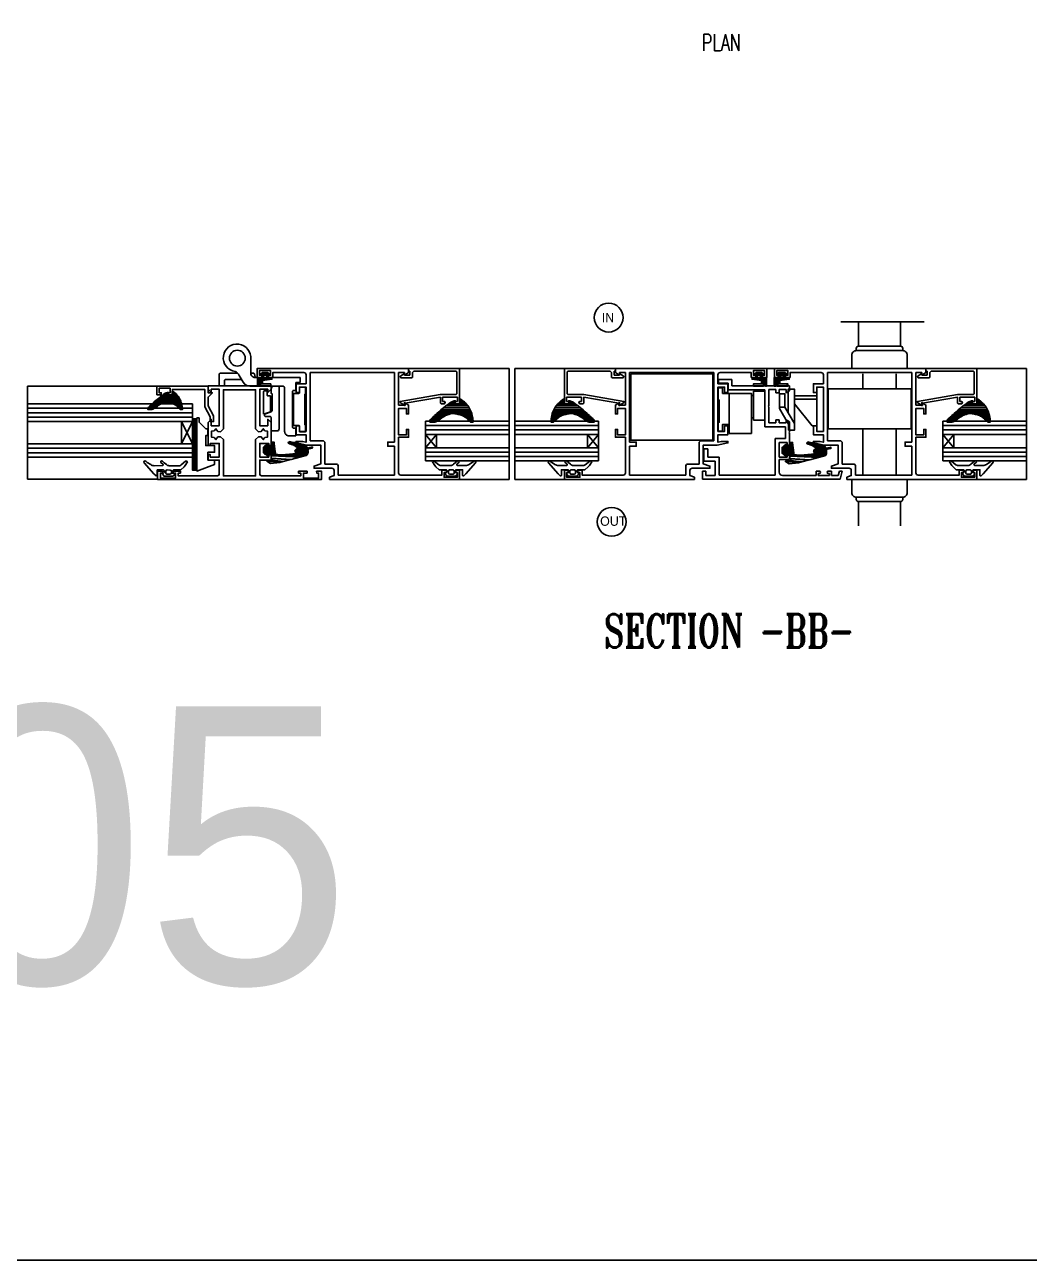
# Model space of a CAD drawing. Header units: millimetres. Extents: x 128.98 to 130.52, y 96.54 to 97.67.
# Drawn here: x 129.565 to 130.018, y 96.541 to 97.097 of the extents above; entities that cross this region are included whole.
import ezdxf

# ---------------------------------------------------------------- set-up
doc = ezdxf.new("R2010")
doc.units = ezdxf.units.MM
doc.linetypes.add('CENTER', pattern=[2, 1.25, -0.25, 0.25, -0.25])
for name, color, linetype in [('11', 7, 'Continuous'), ('ACCES', 1, 'Continuous'), ('JOINT', 3, 'Continuous'), ('PARC', 8, 'Continuous'), ('PROFIL', 7, 'Continuous')]:
    doc.layers.add(name, color=color, linetype=linetype)
doc.styles.add('2', font='SCRIPTC.SHX', dxfattribs={"height": 0.2})
doc.styles.add('ROMANS', font='romans')
doc.styles.add('ROMANT', font='romant.shx', dxfattribs={"width": 0.7})

# ---------------------------------------------------------------- blocks, each defined once
blk = doc.blocks.new('8081A000')
at = {"layer": 'PROFIL'}
for points in [[(-408.75, 452.91), (-371.75, 452.91), (-371.75, 449.22), (-374.01, 449.22), (-373.96, 450.09), (-373.12, 450.09), (-373.12, 452.32), (-379.93, 452.32), (-379.93, 450.07), (-378.27, 450.07), (-378.27, 449.22), (-382.14, 449.22), (-382.14, 450.07), (-381.13, 450.07), (-381.13, 451.38), (-398.9, 451.38), (-399.64, 450.93), (-399.64, 444.23), (-394.55, 444.23), (-394.55, 441.7), (-395.55, 441.74), (-395.55, 442.87), (-399.64, 442.87), (-399.64, 436.74), (-395.55, 436.74), (-395.55, 437.59), (-394.55, 437.59), (-394.55, 427.35), (-396.05, 425.85), (-396.05, 428.73), (-399.64, 428.73), (-399.64, 412.35), (-396.05, 412.35), (-396.05, 413.85), (-394.55, 412.35), (-394.55, 410.85), (-408.75, 410.85), (-422.95, 410.85), (-422.95, 412.35), (-421.45, 413.85), (-421.45, 412.35), (-417.86, 412.35), (-417.86, 428.73), (-421.45, 428.73), (-421.45, 425.85), (-422.95, 427.35), (-422.95, 437.59), (-421.95, 437.59), (-421.95, 436.74), (-417.86, 436.74), (-417.86, 442.87), (-421.95, 442.87), (-421.95, 441.74), (-422.95, 441.7), (-422.95, 444.23), (-417.86, 444.23), (-417.86, 450.93), (-418.6, 451.38), (-436.37, 451.38), (-436.37, 450.07), (-435.36, 450.07), (-435.36, 449.22), (-439.23, 449.22), (-439.23, 450.07), (-437.57, 450.07), (-437.57, 452.32), (-444.38, 452.32), (-444.38, 450.09), (-443.54, 450.09), (-443.49, 449.22), (-445.75, 449.22), (-445.75, 452.91)], [(-408.75, 451.38), (-401.51, 451.38), (-401.51, 434.93), (-400.17, 433.71), (-398.99, 433.79), (-398.09, 434.99), (-397.32, 434.02), (-396.08, 433.87), (-396.08, 431.26), (-397.32, 431.11), (-398.09, 430.14), (-398.99, 431.34), (-400.17, 431.42), (-401.51, 430.2), (-401.51, 412.56), (-408.75, 412.56), (-415.99, 412.56), (-415.99, 430.2), (-417.33, 431.42), (-418.51, 431.34), (-419.41, 430.14), (-420.18, 431.11), (-421.42, 431.26), (-421.42, 433.87), (-420.18, 434.02), (-419.41, 434.99), (-418.51, 433.79), (-417.33, 433.71), (-415.99, 434.93), (-415.99, 451.38)]]:
    blk.add_lwpolyline(points, close=True, dxfattribs=at)
blk = doc.blocks.new('3043A000')
at = {"layer": 'ACCES', "color": 1}
for p, q in [((-0.94, 1.15), (-0.94, 4.65)), ((0.06, 1.15), (-0.94, 1.15)), ((0.56, -15.35), (0.56, 0.65)), ((4.06, 2.65), (4.06, -16.75)), ((10.47, -6.23), (13.64, -5.11)), ((13.64, -5.11), (13.64, -15.14)), ((10.47, -13.44), (10.47, -6.23)), ((0, -14.5), (-2.4, -14.5)), ((-0.94, -19.35), (-0.94, -15.85)), ((-0.94, -15.85), (0.06, -15.85)), ((11.67, -13.44), (10.47, -13.44)), ((-2.94, -21.66), (-2.94, -19.35)), ((-2.94, -19.35), (-0.94, -19.35)), ((16.85, -21.66), (-2.94, -21.66)), ((5.06, -17.76), (19.7, -17.76)), ((16.85, -21.66), (17.35, -21.66)), ((22.76, -19.51), (24.54, -22.6)), ((19.36, -29.79), (19.36, -23.75))]:
    blk.add_line(p, q, dxfattribs=at)
at = {"layer": 'ACCES', "color": 1, "linetype": 'Continuous'}
blk.add_line((13.17, -5.12), (10.07, -6.23), dxfattribs=at)
at = {"layer": 'ACCES', "color": 1}
blk.add_lwpolyline([(-5.4, 2.75), (-5.4, 0), (-5.1, -0.3), (-5.1, -14.17), (-5.4, -14.5), (-5.4, -17.25), (-2.7, -17.25, -0.000029), (-2.7, -14.8, -0.198894), (-2.61, -14.59, -0.198672), (-2.4, -14.5), (0, -14.5), (0, 0), (-2.4, 0, -0.199128), (-2.61, 0.09, -0.198811), (-2.7, 0.3), (-2.7, 2.75)], format="xyb", close=True, dxfattribs=at)
for points in [[(10.2, -3.56, 0.000007), (10.2, 2.44), (7.59, 2.44, 0.198896), (6.88, 2.15, 0.198944), (6.59, 1.44), (6.59, -17.76)], [(10.2, -3.56, 0.198922), (10.34, -3.91, 0.198905), (10.7, -4.06), (12.66, -4.06, -0.416133), (13.17, -4.56), (13.17, -5.12), (10.07, -6.23, 0.343191), (9.7, -6.72), (9.7, -14.06, 0.43805), (10.15, -14.56), (10.15, -16.5, 0.496105), (10.13, -17.76)], [(16.85, -21.66, -0.284244), (17.6, -23.06, 0.414217), (18.1, -23.56), (19.36, -23.56)], [(23.48, -20.76), (30.65, -20.76, 0.198898), (31.01, -20.61, 0.198869), (31.15, -20.26, 0.000104), (31.15, -17.74, -4.00668)], [(25.23, -23.56), (33.1, -23.56, 0.199013), (33.46, -23.41, 0.198654), (33.6, -23.06, 0.000303), (33.6, -17.74, -1.032832)]]:
    blk.add_lwpolyline(points, format="xyb", dxfattribs=at)
blk.add_lwpolyline([(13.14, -15.64), (11.97, -15.64), (11.97, -13.74)], dxfattribs=at)
blk.add_circle((25.37, -30.34), 3.55, dxfattribs=at)
for centre, radius, start, end in [((1.73, -141169.22), 141173.87, 89.9998663, 90.0010839), ((0.06, 0.65), 0.5, 45.0023, 90), ((0.06, 0.65), 0.5, 359.9975, 45.0023), ((2.06, 2.65), 2, 44.9999, 89.9999), ((2.06, 2.65), 2, 0, 44.9999), ((-2.4, -14.8), 0.299, 134.947, 171.1131), ((-2.4, -14.8), 0.3, 89.9978, 135.0019), ((0.06, -15.35), 0.5, 269.8726, 0), ((0.06, -15.35), 0.5, 270.0005, 315.0005), ((11.67, -13.74), 0.3, 359.9853, 90.0319), ((13.14, -15.14), 0.5, 269.9969, 359.9901), ((5.03, -16.78), 0.976, 178.1625, 271.4239), ((17.35, -23.67), 2.01, 45.1572, 89.9913), ((17.37, -23.65), 1.99, 357.2158, 45.1572), ((19.73, -21.26), 3.5, 29.9164, 90.3809), ((25.52, -30.49), 6.2, 173.5486, 81.6524), ((27.75, -21.04), 3.57, 205.8692, 248.0369)]:
    blk.add_arc(centre, radius, start, end, dxfattribs=at)
blk = doc.blocks.new('2891000')
at = {"layer": 'JOINT'}
for points in [[(-4.81, -0.97), (-4.06, 0), (0, 0), (0.74, -0.97), (0, -1.7), (0.02, -2.63, 0.437315), (0.24, -2.83), (3.49, -2.83), (4.95, -4.19), (5.45, -4.81), (6.5, -6.44), (6.28, -6.81), (5.62, -6.77), (3.64, -5.1, 0.220218), (2.2, -4.72), (-1.73, -4.73, 0.219129), (-3.01, -5.32), (-3.94, -6.06), (-4.82, -6.79, -0.941913), (-5.44, -6.13), (-4.62, -5.47, 0.575211), (-4.73, -4.76), (-8.53, -4.74, 0.163808), (-10.07, -5.25), (-11.61, -6.2), (-12.28, -6.75, -0.908296), (-13.01, -6.01), (-8.64, -1.03), (-7.66, -0.16, -0.490718), (-7.15, -0.26), (-7.11, -2.83), (-4.27, -2.83, 0.400714), (-4.06, -2.63), (-4.06, -1.7), (-4.81, -0.97)], [(-2.71, -0.87), (-1.39, -0.87, -0.351446), (-0.77, -1.37), (-0.75, -2.21, -0.374324), (-1.24, -2.79), (-2.71, -2.81, -0.372254), (-3.3, -2.31), (-3.31, -1.47, -0.421985), (-2.71, -0.87, -0.986857)]]:
    blk.add_lwpolyline(points, format="xyb", dxfattribs=at)
blk = doc.blocks.new('2647000')
at = {"layer": 'ACCES'}
for p, q in [((-40.82, 7.59), (-40.82, -15.41)), ((-40.32, 7.59), (-40.32, -15.41)), ((-39.82, 7.59), (-39.82, -15.41))]:
    blk.add_line(p, q, dxfattribs=at)
blk.add_lwpolyline([(-39.32, 7.59), (-41.32, 7.59), (-41.32, -15.41), (-39.32, -15.41)], dxfattribs=at)
blk.add_lwpolyline([(-35.32, -10.91), (-34.32, -10.91), (-34.32, -7.91), (-35.32, -7.91), (-35.32, -3.41), (-31.32, -3.41), (-31.32, -0.41), (-34.32, -0.41), (-34.32, 3.09), (-31.32, 3.09), (-31.32, 5.09), (-39.32, 8.09), (-39.32, -15.91), (-38.32, -15.91), (-38.32, -13.91)], close=True, dxfattribs=at)
blk = doc.blocks.new('2896000')
at = {"layer": 'JOINT', "color": 3, "linetype": 'Continuous'}
mesh = blk.add_polyface(dxfattribs=at)
corners = [(20.43, 2.83), (19.81, 2.83), (20.76, 2.85), (19.78, 2.85), (2.87, 2.85), (20.77, 2.86), (19.77, 2.86), (2.89, 2.86), (2.82, 2.86), (20.79, 2.87), (19.76, 2.87), (3.13, 2.87), (2.19, 2.87), (20.8, 2.88), (19.75, 2.88), (3.21, 2.88), (1.51, 2.88), (20.83, 2.91), (19.72, 2.91), (3.64, 2.91), (1.47, 2.91), (20.93, 2.99), (19.63, 2.99), (3.89, 2.99), (1.37, 2.99), (20.92, 3.06), (19.56, 3.06), (4.07, 3.06), (1.29, 3.06), (20.91, 3.16), (19.45, 3.16), (4.39, 3.16), (1.3, 3.16), (20.9, 3.27), (19.33, 3.27), (4.58, 3.27), (1.31, 3.27), (20.85, 3.57), (19.01, 3.57), (5.1, 3.57), (1.34, 3.57), (20.85, 3.57), (19.01, 3.57), (5.11, 3.57), (1.34, 3.57), (20.79, 3.91), (18.64, 3.91), (5.58, 3.91), (1.48, 3.91), (20.79, 3.92), (18.64, 3.92), (5.59, 3.92), (1.49, 3.92), (20.75, 4.24), (18.29, 4.24), (6.04, 4.24), (1.86, 4.24), (20.74, 4.3), (18.22, 4.3), (6.13, 4.3), (1.93, 4.3), (20.69, 4.79), (17.7, 4.79), (6.81, 4.79), (2.46, 4.79), (20.62, 5.07), (17.41, 5.07), (7.2, 5.07), (2.75, 5.07), (20.61, 5.11), (17.34, 5.11), (7.26, 5.11), (2.8, 5.11), (20.49, 5.62), (16.52, 5.62), (8.14, 5.62), (3.35, 5.62), (20.49, 5.64), (16.49, 5.64), (8.16, 5.64), (3.36, 5.64), (20.45, 5.82), (15.96, 5.82), (8.48, 5.82), (3.56, 5.82), (20.36, 6.3), (14.57, 6.3), (9.74, 6.3), (4.08, 6.3), (20.34, 6.37), (14.19, 6.37), (9.93, 6.37), (4.16, 6.37), (20.3, 6.56), (13.23, 6.56), (10.66, 6.56), (4.36, 6.56), (20.29, 6.6), (13.07, 6.6), (10.78, 6.6), (4.4, 6.6), (20.28, 6.63), (12.67, 6.63), (10.92, 6.63), (4.44, 6.63), (20.26, 6.71), (11.87, 6.71), (4.52, 6.71), (19.99, 7.55), (5.42, 7.55), (19.74, 8.15), (6.07, 8.15), (19.63, 8.41), (6.4, 8.41), (19.12, 9.34), (7.57, 9.34), (18.59, 10.15), (8.59, 10.15), (18.42, 10.41), (8.94, 10.41), (12.85, 11.19), (15.07, 11.19), (17.74, 11.19), (9.96, 11.19), (12.85, 11.28), (15.07, 11.28), (17.67, 11.28), (10.08, 11.28), (12.85, 11.55), (15.07, 11.55), (17.4, 11.55), (10.43, 11.55), (12.85, 12), (15.07, 12), (16.95, 12), (11.24, 12), (12.85, 12.23), (15.07, 12.23), (16.68, 12.23), (11.66, 12.23), (12.85, 12.36), (15.07, 12.36), (16.54, 12.36), (12.1, 12.36), (12.85, 12.42), (15.07, 12.42), (16.45, 12.42), (12.31, 12.42), (15.07, 12.52), (16.31, 12.52), (12.85, 12.52), (15.07, 12.76), (15.99, 12.76), (15.07, 13.06), (15.53, 13.06), (15.1, 13.15), (15.39, 13.15), (15.16, 13.19), (15.32, 13.19), (15.23, 13.22)]
mesh.append_faces([[corners[k] for k in face] for face in [(2, 3, 6, 5), (4, 4, 8, 7), (5, 6, 10, 9), (7, 8, 12, 11), (9, 10, 14, 13), (11, 12, 16, 15), (13, 14, 18, 17), (15, 16, 20, 19), (17, 18, 22, 21), (19, 20, 24, 23), (21, 22, 26, 25), (23, 24, 28, 27), (25, 26, 30, 29), (27, 28, 32, 31), (29, 30, 34, 33), (31, 32, 36, 35), (33, 34, 38, 37), (35, 36, 40, 39), (37, 38, 42, 41), (39, 40, 44, 43), (41, 42, 46, 45), (43, 44, 48, 47), (45, 46, 50, 49), (47, 48, 52, 51), (49, 50, 54, 53), (51, 52, 56, 55), (53, 54, 58, 57), (55, 56, 60, 59), (57, 58, 62, 61), (59, 60, 64, 63), (61, 62, 66, 65), (63, 64, 68, 67), (65, 66, 70, 69), (67, 68, 72, 71), (69, 70, 74, 73), (71, 72, 76, 75), (73, 74, 78, 77), (75, 76, 80, 79), (77, 78, 82, 81), (79, 80, 84, 83), (81, 82, 86, 85), (83, 84, 88, 87), (85, 86, 90, 89), (87, 88, 92, 91), (89, 90, 94, 93), (91, 92, 96, 95), (93, 94, 98, 97), (95, 96, 100, 99), (97, 98, 102, 101), (99, 100, 104, 103), (101, 102, 106, 105), (103, 104, 107, 106), (105, 107, 109, 108), (108, 109, 111, 110), (110, 111, 113, 112), (112, 113, 115, 114), (114, 115, 117, 116), (116, 117, 119, 118), (118, 119, 123, 122), (122, 121, 125, 126), (120, 123, 127, 124), (126, 125, 129, 130), (124, 127, 131, 128), (130, 129, 133, 134), (128, 131, 135, 132), (134, 133, 137, 138), (132, 135, 139, 136), (138, 137, 141, 142), (136, 139, 143, 140), (142, 141, 145, 146), (140, 143, 147, 144), (146, 145, 148, 149), (144, 147, 150, 150), (149, 148, 151, 152), (152, 151, 153, 154), (154, 153, 155, 156), (156, 155, 157, 158), (158, 157, 159, 159)]], dxfattribs={"vtx0": -1, "vtx2": -1, "color": 3})
mesh.append_faces([[corners[k] for k in face] for face in [(121, 120)]], dxfattribs={"vtx1": -1, "color": 3})
mesh.append_faces([[corners[k] for k in face] for face in [(0, 1, 3, 2)]], dxfattribs={"vtx2": -1, "color": 3})
blk = doc.blocks.new('2271000')
at = {"layer": 'PARC'}
blk.add_line((3.258, 0.859), (3.858, 0.859), dxfattribs=at)
blk.add_lwpolyline([(3.858, 0.959), (3.858, 1.163), (3.758, 1.163), (3.758, 1.249), (3.951, 1.249), (3.951, 0.859), (1.651, 0.859), (1.651, 1.159), (1.451, 1.159), (1.651, 1.359), (1.651, 1.759), (1.401, 2.209), (1.401, 2.459), (1.551, 2.459), (1.551, 2.248), (1.801, 1.798), (1.801, 1.009), (3.258, 1.009), (3.258, 1.249), (3.458, 1.249), (3.458, 1.163), (3.358, 1.163), (3.358, 0.959), (3.858, 0.959), (3.358, 0.959)], dxfattribs=at)
blk = doc.blocks.new('2343000')
at = {"color": 3, "linetype": 'Continuous', "const_width": 0.5}
blk.add_lwpolyline([(0, 0), (0, 0)], dxfattribs=at)
at = {"layer": 'JOINT', "color": 3, "linetype": 'Continuous'}
blk.add_3dface([(6.13, 5.7), (4.63, 5.7), (4.63, 7.2), (6.13, 7.2)], dxfattribs=at)
mesh = blk.add_polyface(dxfattribs=at)
corners = [(7.89, 1.82), (3.26, 1.82), (7.89, 1.84), (3.26, 1.84), (2.42, 1.84), (2.03, 1.84), (7.89, 2.82), (3.26, 2.82), (2.7, 2.82), (2.03, 2.82), (3.26, 2.83), (2.7, 2.83), (2.03, 2.83), (4.26, 2.83), (3.26, 3.54), (2.91, 3.54), (2.03, 3.54), (4.26, 3.54), (2.03, 4.35), (4.26, 4.35), (2.03, 4.94), (8.48, 4.94), (2.03, 5.7), (3.95, 5.7), (6.8, 5.7), (8.48, 5.7), (3.95, 6.7), (6.8, 6.7), (3.4, 7.13), (7.36, 7.13), (3.4, 7.41), (7.36, 7.41), (4.23, 8), (6.53, 8)]
mesh.append_faces([[corners[k] for k in face] for face in [(21, 20, 22, 25), (31, 30, 32, 33)]], dxfattribs={"vtx0": -1, "color": 3})
mesh.append_faces([[corners[k] for k in face] for face in [(2, 3, 7, 6), (6, 7, 10, 13), (8, 9, 12, 11), (13, 10, 14, 17), (11, 12, 16, 15), (17, 16, 18, 19), (19, 18, 20, 21), (24, 23, 26, 27), (27, 26, 28, 29), (29, 28, 30, 31)]], dxfattribs={"vtx0": -1, "vtx2": -1, "color": 3})
mesh.append_faces([[corners[k] for k in face] for face in [(14, 15)]], dxfattribs={"vtx1": -1, "color": 3})
mesh.append_faces([[corners[k] for k in face] for face in [(0, 1, 3, 2), (4, 5, 9, 8)]], dxfattribs={"vtx2": -1, "color": 3})
blk = doc.blocks.new('2902000')
at = {"layer": 'JOINT', "color": 3, "linetype": 'Continuous'}
blk.add_3dface([(1.73, -3.49), (1.73, -1.59), (4.23, -1.59), (4.23, -3.49)], dxfattribs=at)
mesh = blk.add_polyface(dxfattribs=at)
corners = [(2.25, 3.71), (-1.91, 3.16), (3.93, 2.61), (-2.98, 2.88), (3.74, 2.33), (-3.43, 2.76), (1.47, 2.21), (-6.31, 2), (1.28, 1.44), (-7.03, 1.81), (1.98, 1.26), (-10.98, 0.77), (1.98, 0.21), (3.51, 0.21), (3.76, 0.21), (-13.18, 0.19), (1.98, -0.55), (3.09, -0.55), (4.47, -0.37), (-13.52, 0.1), (4.58, -0.46), (-0.01, 0.1), (-13.89, 0), (4.7, -0.56), (0, 0), (-0.91, 0), (-14.21, -0.19), (4.93, -0.75), (0.02, -0.19), (-2.61, -0.19), (5.43, -1.15), (0.07, -0.59), (-6.29, -0.59), (-14.44, -0.59), (5.43, -1.15), (0.07, -0.59), (-6.29, -0.59), (-14.44, -0.59), (5.43, -1.47), (0.11, -0.91), (-9.12, -0.91), (-14.56, -0.91), (5.43, -1.53), (0.12, -0.97), (-9.1, -0.97), (-14.59, -0.97), (5.43, -1.95), (0.17, -1.39), (-8.97, -1.39), (-14.65, -1.39), (5.43, -2.46), (0.23, -1.91), (-8.81, -1.91), (-14.65, -1.91), (5.43, -2.71), (0.26, -2.15), (-8.74, -2.15), (-14.6, -2.15), (5.43, -2.84), (0.28, -2.28), (-8.85, -2.28), (-14.57, -2.28), (5.43, -3.3), (0.34, -2.74), (-9.2, -2.74), (-14.65, -2.74), (5.43, -3.62), (0.38, -3.06), (-9.36, -2.89), (-14.91, -2.9), (5.43, -3.67), (0.38, -3.12), (-9.4, -2.94), (-14.38, -2.94), (-14.98, -2.91), (5.43, -3.76), (0.39, -3.2), (-9.46, -3.02), (-14.37, -3.02), (-14.47, -3.02), (-15.23, -3.04), (5.09, -4.04), (0.43, -3.48), (-9.65, -3.3), (-14.33, -3.3), (-14.69, -3.26), (-15.56, -3.14), (5.05, -4.07), (0.43, -3.51), (-9.68, -3.33), (-14.32, -3.33), (-14.72, -3.29), (-15.83, -3.17), (4.98, -4.13), (0.44, -3.57), (-9.72, -3.39), (-14.3, -3.39), (-14.79, -3.35), (-16.49, -3.31), (4.76, -4.3), (0.46, -3.75), (-9.84, -3.57), (-14.23, -3.57), (-15.07, -3.44), (-16.63, -3.48), (4.76, -4.31), (0.46, -3.75), (-9.84, -3.57), (-14.23, -3.57), (-15.07, -3.44), (-16.63, -3.49), (4.68, -4.37), (0.47, -3.81), (-9.73, -3.63), (-14.2, -3.63), (-15.2, -3.48), (-16.62, -3.55), (4.61, -4.43), (0.48, -3.87), (-9.63, -3.69), (-14.18, -3.69), (-15.55, -3.54), (-16.61, -3.61), (4.56, -4.47), (3.09, -4.47), (1.98, -4.47), (0.48, -3.91), (-9.56, -3.73), (-14.16, -3.73), (-15.78, -3.58), (-16.6, -3.65), (4.39, -4.61), (3.2, -4.61), (1.98, -4.61), (0.5, -4.05), (-9.33, -3.87), (-14.08, -3.87), (-16.58, -3.79), (4.18, -4.78), (3.34, -4.78), (1.98, -4.78), (0.52, -4.22), (-9.05, -4.04), (-13.98, -4.04), (3.76, -5.12), (3.51, -5.12), (1.98, -5.12), (0.56, -4.56), (-8.47, -4.38), (-13.6, -4.38), (1.98, -5.23), (0.57, -4.67), (-8.29, -4.49), (-13.48, -4.49), (1.98, -5.31), (0.58, -4.75), (-8.16, -4.57), (-13.28, -4.57), (1.98, -5.46), (0.6, -4.9), (-7.74, -4.72), (-12.88, -4.72), (1.98, -5.67), (0.67, -5.67), (-7.16, -4.93), (-12.04, -4.93), (1.98, -5.78), (0.68, -5.78), (-6.85, -5.05), (-11.48, -5.05), (1.98, -6.01), (0.71, -6.01), (-6.25, -5.27), (-10.79, -5.27), (-5.76, -5.45), (-10.24, -5.45), (-5.64, -5.66), (-9.23, -5.66), (-5.71, -5.75), (-8.8, -5.75), (-5.9, -6.02), (-7.25, -6.02), (-6.22, -6.2)]
mesh.append_faces([[corners[k] for k in face] for face in [(139, 138, 144, 145), (167, 166, 170, 171)]], dxfattribs={"vtx0": -1, "color": 3})
mesh.append_faces([[corners[k] for k in face] for face in [(0, 0, 2, 1), (1, 2, 4, 3), (3, 4, 6, 5), (5, 6, 8, 7), (7, 8, 10, 9), (9, 10, 12, 11), (11, 12, 16, 15), (15, 18, 20, 19), (19, 21, 25, 22), (21, 20, 23, 24), (22, 25, 29, 26), (24, 23, 27, 28), (26, 29, 32, 33), (28, 27, 30, 31), (33, 32, 36, 37), (31, 30, 34, 35), (37, 36, 40, 41), (35, 34, 38, 39), (41, 40, 44, 45), (39, 38, 42, 43), (45, 44, 48, 49), (43, 42, 46, 47), (49, 48, 52, 53), (47, 46, 50, 51), (53, 52, 56, 57), (51, 50, 54, 55), (57, 56, 60, 61), (55, 54, 58, 59), (61, 60, 64, 65), (59, 58, 62, 63), (65, 64, 68, 69), (63, 62, 66, 67), (69, 68, 72, 74), (67, 66, 70, 71), (74, 73, 79, 80), (73, 72, 77, 78), (71, 70, 75, 76), (80, 79, 85, 86), (78, 77, 83, 84), (76, 75, 81, 82), (86, 85, 91, 92), (84, 83, 89, 90), (82, 81, 87, 88), (92, 91, 97, 98), (90, 89, 95, 96), (88, 87, 93, 94), (98, 97, 103, 104), (96, 95, 101, 102), (94, 93, 99, 100), (104, 103, 109, 110), (102, 101, 107, 108), (100, 99, 105, 106), (110, 109, 115, 116), (108, 107, 113, 114), (106, 105, 111, 112), (116, 115, 121, 122), (114, 113, 119, 120), (112, 111, 117, 118), (122, 121, 129, 130), (120, 119, 127, 128), (118, 117, 123, 126), (130, 129, 137, 137), (128, 127, 135, 136), (126, 125, 133, 134), (124, 123, 131, 132), (136, 135, 142, 143), (134, 133, 140, 141), (132, 131, 138, 139), (143, 142, 148, 149), (141, 140, 146, 147), (149, 148, 152, 153), (147, 146, 150, 151), (153, 152, 156, 157), (151, 150, 154, 155), (157, 156, 160, 161), (155, 154, 158, 159), (161, 160, 164, 165), (159, 158, 162, 163), (165, 164, 168, 169), (163, 162, 166, 167), (169, 168, 172, 173), (173, 172, 174, 175), (175, 174, 176, 177), (177, 176, 178, 179), (179, 178, 180, 181), (181, 180, 182, 182)]], dxfattribs={"vtx0": -1, "vtx2": -1, "color": 3})
mesh.append_faces([[corners[k] for k in face] for face in [(16, 17), (125, 124)]], dxfattribs={"vtx1": -1, "color": 3})
mesh.append_faces([[corners[k] for k in face] for face in [(13, 14, 18, 17)]], dxfattribs={"vtx2": -1, "color": 3})
mesh = blk.add_polyface(dxfattribs=at)
corners = [(-9.75, -0.87), (-9.34, -1.56), (-13.6, -1.56), (-9.1, -1.99), (-13.86, -1.99), (-9.08, -2.02), (-13.86, -2.02), (-9.33, -2.35), (-13.9, -2.35), (-9.84, -2.96), (-13.66, -2.96), (-13.42, -2.96), (-9.88, -3.02), (-13.65, -3.02), (-13.39, -3.02), (-10.27, -3.54), (-13.13, -3.54), (-12.78, -3.54), (-10.29, -3.56), (-13.12, -3.56), (-12.93, -3.56), (-12.75, -3.56), (-10.29, -3.59), (-13.1, -3.59), (-12.72, -3.59), (-10.29, -3.74), (-12.54, -3.74), (-9.95, -3.99), (-12.26, -3.99), (-9.88, -4.02), (-12.22, -4.02), (-11.83, -4.02), (-9.8, -4.06), (-12.17, -4.06), (-11.77, -4.06), (-9.05, -4.46), (-11.19, -4.46), (-10.83, -4.46), (-9.02, -4.48), (-11.17, -4.48), (-10.81, -4.48), (-8.41, -4.8), (-10.36, -4.8), (-8.08, -4.92), (-10.2, -4.92), (-9.82, -4.92), (-7.76, -5.03), (-10.04, -5.03), (-9.68, -5.03), (-7.15, -5.25), (-9.41, -5.25), (-8.98, -5.25), (-6.87, -5.35), (-9.28, -5.35), (-8.69, -5.35), (-6.79, -5.38), (-8.61, -5.38), (-8.09, -5.38), (-6.47, -5.49), (-8.28, -5.49), (-7.8, -5.49), (-6.44, -5.5), (-7.78, -5.5), (-6.36, -5.62), (-7.48, -5.62), (-6.38, -5.68), (-7.34, -5.68), (-7.14, -5.74), (-6.41, -5.74), (-6.85, -5.83), (-6.56, -5.83)]
mesh.append_faces([[corners[k] for k in face] for face in [(68, 67, 69, 70)]], dxfattribs={"vtx0": -1, "color": 3})
mesh.append_faces([[corners[k] for k in face] for face in [(0, 0, 2, 1), (1, 2, 4, 3), (3, 4, 6, 5), (5, 6, 8, 7), (7, 8, 10, 9), (9, 11, 14, 12), (11, 10, 13, 13), (12, 14, 16, 15), (15, 17, 21, 18), (17, 16, 19, 20), (18, 21, 24, 22), (20, 19, 23, 23), (22, 24, 26, 25), (25, 26, 28, 27), (27, 28, 30, 29), (29, 31, 34, 32), (31, 30, 33, 33), (32, 34, 36, 35), (35, 37, 40, 38), (37, 36, 39, 39), (38, 40, 42, 41), (41, 42, 44, 43), (43, 45, 48, 46), (45, 44, 47, 47), (46, 48, 50, 49), (49, 51, 54, 52), (51, 50, 53, 53), (52, 54, 56, 55), (55, 57, 60, 58), (57, 56, 59, 59), (58, 60, 62, 61), (61, 62, 64, 63), (63, 64, 66, 65), (65, 66, 67, 68)]], dxfattribs={"vtx0": -1, "vtx2": -1, "color": 3})
blk = doc.blocks.new('8070000')
at = {"layer": 'PROFIL'}
for points in [[(44.7, -21), (44.7, -18.5), (41.7, -18.5), (41.7, -38.5), (44.7, -38.5), (44.7, -36), (46.2, -36), (46.2, -40), (41.7, -40), (41.7, -44, 0.414214), (42.7, -45), (56.7, -45), (56.7, -42.8), (58.7, -42.8), (58.7, -43.8), (57.7, -43.8), (57.7, -45.9), (62.7, -45.9), (62.7, -43.8), (61.7, -43.8), (61.7, -42.8), (63.7, -42.8), (63.7, -46.9), (-4.5, -46.9), (-4.5, -45), (-2.6, -43.9), (-2.6, -45), (0, -45), (0, -30.4), (-2.6, -30.4), (-2.6, -31.5), (-4.5, -30.4), (-4.5, -26.4), (-3.5, -26.4), (-3.5, -28.9), (0, -28.9), (0, -16.9), (-3.5, -16.9), (-3.5, -19.4), (-4.5, -19.4), (-4.5, -15.9), (0, -15.9), (0, 0.17, 0.414214), (-1, 1.17), (-19.5, 1.17), (-19.5, -1), (-21.5, -1), (-21.5, 0), (-20.5, 0), (-20.5, 2.1), (-26.5, 2.1), (-26.5, 0), (-25.5, 0), (-25.5, -1), (-27.5, -1), (-27.5, 3.1), (31.1, 3.1), (31.1, 2.1), (29.1, 1.38), (29.1, -0.93, 0.414214), (30.1, -1.93), (38.1, -1.93), (38.1, -2.93), (35.1, -3.88), (35.1, -12.38), (41.3, -12.38), (46.2, -13.33), (46.2, -14), (43.26, -14), (41.69, -13.62), (41.7, -17), (46.2, -17), (46.2, -21)], [(28.2, -3.83), (33.2, -3.83), (33.2, -13.28, 0.414214), (34.2, -14.28), (39.8, -14.28), (39.8, -45), (1.9, -45), (1.9, -13.73), (4.9, -13.73), (4.9, -11.83), (1.9, -11.83), (1.9, 1.17), (27.2, 1.17), (27.2, -2.83, 0.414214)]]:
    blk.add_lwpolyline(points, format="xyb", close=True, dxfattribs=at)
blk = doc.blocks.new('2273000')
at = {"layer": 'PARC'}
blk.add_lwpolyline([(8.94, 24.69), (6.84, 24.69), (8.94, 24.69), (8.94, 26.39), (8.44, 26.39), (8.44, 27.69), (31.15, 27.69), (31.44, 27.4), (31.44, 12.09), (31.15, 11.79), (29.55, 11.79), (29.27, 12.29), (29.55, 12.79), (30.44, 12.79), (30.44, 14.69), (23.74, 14.69), (23.74, 12.79), (24.63, 12.79), (24.92, 12.29), (24.63, 11.79), (23.04, 11.79), (22.74, 12.09), (22.74, 14.69), (6.84, 11.99), (6.86, 11), (6.67, 10.94), (5.06, 11.98), (4.57, 12.39), (4.7, 12.85), (22.64, 15.89), (29.85, 15.89), (30.14, 16.19), (30.14, 26.1), (29.85, 26.39), (10.83, 26.39), (10.24, 25.81), (10.24, 23.69), (9.95, 23.39), (5.02, 23.39), (4.7, 23.75), (4.75, 24.15), (5, 24.33), (6.44, 25.27), (6.84, 24.69)], dxfattribs=at)
blk = doc.blocks.new('8004000')
for p, q in [((-10.8, -1.6), (-10.8, -3.6)), ((-10.8, -3.6), (-9.3, -3.6)), ((-9.8, -1.6), (-9.8, -2.6)), ((-9.8, -2.6), (-9.3, -2.6)), ((-8.8, -3.1), (-8.8, -3.1)), ((-5.8, -3.1), (-5.8, -3.1)), ((-5.3, -2.6), (-4.8, -2.6)), ((-5.3, -3.6), (-3.8, -3.6)), ((-4.8, -1.6), (-4.8, -2.6)), ((-3.8, -1.6), (-3.8, -3.6))]:
    blk.add_line(p, q)
for centre, start, end in [((-9.3, -3.1), 0, 90), ((-9.3, -3.1), 270, 0), ((-5.3, -3.1), 90, 180), ((-5.3, -3.1), 180, 270)]:
    blk.add_arc(centre, 0.5, start, end)
at = {"layer": 'PROFIL'}
for p, q in [((-61.98, 0), (0, 0)), ((-61.98, -3.66), (-61.98, 0)), ((0, 0), (1.02, -3.66)), ((-60.47, -3.66), (-61.98, -3.66)), ((-56.2, -1.6), (-60.47, -1.6)), ((-60.47, -1.6), (-60.47, -3.66)), ((-56.2, -8.1), (-56.2, -1.6)), ((-29.2, -1.84), (-54.4, -1.84)), ((-54.4, -1.84), (-54.4, -9.9)), ((-29.2, -18.3), (-29.2, -1.84)), ((-27.4, -3.1), (-27.4, -8.9)), ((-10.8, -1.6), (-25.9, -1.6)), ((-4.8, -1.6), (-9.8, -1.6)), ((-0.8, -1.6), (-3.8, -1.6)), ((-0.23, -3.66), (-0.8, -1.6)), ((1.02, -3.66), (-0.23, -3.66)), ((-61.4, -13.6), (-61.4, -8.1)), ((-61.4, -8.1), (-56.2, -8.1)), ((-59.6, -9.9), (-59.6, -13.6)), ((-54.4, -9.9), (-59.6, -9.9)), ((-27.4, -8.9), (-22.8, -8.9)), ((-27.4, -9.9), (-27.4, -16.5)), ((-23.8, -9.9), (-27.4, -9.9)), ((-23.8, -10.65), (-23.8, -9.9)), ((-22.8, -8.9), (-22.8, -10.65)), ((-59.6, -13.6), (-61.4, -13.6)), ((-27.4, -16.5), (-23.8, -16.5)), ((-23.8, -16.5), (-23.8, -15.75)), ((-22.8, -15.75), (-22.8, -20.7)), ((-24.6, -18.3), (-29.2, -18.3)), ((-24.6, -23.5), (-24.6, -18.3)), ((-22.8, -20.7), (-23, -20.9)), ((-23, -20.9), (-22.8, -21.1)), ((-22.8, -21.1), (-22.8, -25.83)), ((-33.9, -23.5), (-24.6, -23.5)), ((-33.9, -40.2), (-33.9, -23.5)), ((-32.1, -25.3), (-32.1, -32.6)), ((-28.9, -25.3), (-32.1, -25.3)), ((-28.9, -26.7), (-28.9, -25.3)), ((-27.4, -26.7), (-28.9, -26.7)), ((-24.3, -25.3), (-27.4, -25.3)), ((-27.4, -25.3), (-27.4, -26.7)), ((-24.3, -26.7), (-24.3, -25.3)), ((-22.8, -25.83), (-24.3, -26.7)), ((-32.1, -32.6), (-32.3, -32.8)), ((-32.3, -32.8), (-32.1, -33)), ((-32.1, -33), (-32.1, -40.3)), ((-28.9, -38.9), (-27.4, -38.9)), ((-28.9, -40.3), (-28.9, -38.9)), ((-27.4, -38.9), (-27.4, -40.3)), ((-24.3, -38.9), (-22.8, -39.77)), ((-24.3, -40.3), (-24.3, -38.9)), ((-54.7, -43.25), (-50.4, -43.25)), ((-54.7, -44.85), (-54.7, -43.25)), ((-50.4, -43.25), (-50.4, -40.2)), ((-50.4, -40.2), (-33.9, -40.2)), ((-22.8, -42), (-48.8, -42)), ((-48.8, -42), (-48.8, -44.85)), ((-32.1, -40.3), (-28.9, -40.3)), ((-27.4, -40.3), (-24.3, -40.3)), ((-22.8, -39.77), (-22.8, -42)), ((-48.8, -44.85), (-54.7, -44.85))]:
    blk.add_line(p, q, dxfattribs=at)
for centre, radius, start, end in [((-25.9, -3.1), 1.5, 90, 180), ((-23.3, -10.65), 0.5, 180, 0), ((-23.3, -15.75), 0.5, 0, 180)]:
    blk.add_arc(centre, radius, start, end, dxfattribs=at)
blk = doc.blocks.new('3052000')
at = {"layer": 'ACCES'}
for p, q in [((0, -1), (-1, -1)), ((0, -11), (-1, -11))]:
    blk.add_line(p, q, dxfattribs=at)
blk.add_lwpolyline([(-11, 2), (-14, 2), (-14, 5), (-16, 5), (-16, 1), (-15.5, 1), (-15.5, -9), (-16, -9), (-16, -14.5), (-14, -14.5), (-14, -12), (-1, -12), (-1, 6), (-11, 6), (-11, -12)], dxfattribs=at)
blk.add_lwpolyline([(0, 0), (5, 0), (5, -13), (0, -13)], close=True, dxfattribs=at)
blk = doc.blocks.new('1663000')
at = {"layer": 'ACCES'}
for p, q in [((-12.8, -12.49), (-15.3, -12.49)), ((1.5, -16), (-8.5, -16)), ((1.5, -17.5), (-8.5, -17.5))]:
    blk.add_line(p, q, dxfattribs=at)
for points in [[(-8.5, -5.08), (-12.8, -12.49), (-12.8, -18.49), (-15.3, -18.49), (-15.3, -11.82), (-11.2, -4.76), (-11.2, -2.08), (-8.5, -2.08), (-8.5, -20.5), (-11.37, -20.5), (-11.37, -10.03)], [(1.5, -19), (1.5, -4), (-0.5, -4), (-8.5, -14)]]:
    blk.add_lwpolyline(points, dxfattribs=at)
blk = doc.blocks.new('A$C2DF10163')
for p, q in [((378.274, 201.201), (403.424, 201.201)), ((429.843, 201.201), (404.692, 201.201)), ((463.205, 201.201), (461.455, 201.201)), ((494.818, 201.201), (519.969, 201.201)), ((324.064, 197.23), (294.899, 197.23)), ((332.058, 193.211), (294.899, 193.211)), ((332.058, 192.211), (294.899, 192.211)), ((332.058, 193.211), (332.058, 181.211)), ((332.058, 191.211), (294.899, 191.211)), ((332.058, 190.211), (294.899, 190.211)), ((332.058, 189.211), (294.899, 189.211)), ((329.558, 189.211), (329.558, 184.211)), ((329.558, 189.211), (332.058, 184.211)), ((329.558, 184.211), (332.058, 189.211)), ((384.579, 189.344), (403.424, 189.344)), ((384.579, 180.344), (384.579, 189.344)), ((423.537, 189.344), (404.692, 189.344)), ((423.537, 180.344), (423.537, 189.344)), ((501.124, 189.344), (519.969, 189.344)), ((501.124, 180.344), (501.124, 189.344)), ((384.579, 188.344), (403.424, 188.344)), ((384.579, 187.344), (403.424, 187.344)), ((423.537, 188.344), (404.692, 188.344)), ((423.537, 187.344), (404.692, 187.344)), ((465.555, 189.111), (465.555, 189.111)), ((501.124, 188.344), (519.969, 188.344)), ((501.124, 187.344), (519.969, 187.344)), ((332.058, 184.211), (294.899, 184.211)), ((384.579, 186.344), (403.424, 186.344)), ((384.579, 183.344), (387.079, 186.344)), ((384.579, 186.344), (387.079, 183.344)), ((387.079, 183.344), (387.079, 186.344)), ((423.537, 186.344), (404.692, 186.344)), ((421.037, 183.344), (421.037, 186.344)), ((423.537, 186.344), (421.037, 183.344)), ((423.537, 183.344), (421.037, 186.344)), ((501.124, 186.344), (503.624, 183.344)), ((501.124, 183.344), (503.624, 186.344)), ((501.124, 186.344), (519.969, 186.344)), ((503.624, 183.344), (503.624, 186.344)), ((332.058, 183.211), (294.899, 183.211)), ((332.058, 182.211), (294.899, 182.211)), ((332.058, 181.211), (294.899, 181.211)), ((384.579, 183.344), (403.424, 183.344)), ((384.579, 182.344), (403.424, 182.344)), ((384.579, 181.344), (403.424, 181.344)), ((423.537, 183.344), (404.692, 183.344)), ((423.537, 182.344), (404.692, 182.344)), ((423.537, 181.344), (404.692, 181.344)), ((501.124, 183.344), (519.969, 183.344)), ((501.124, 182.344), (519.969, 182.344)), ((501.124, 181.344), (519.969, 181.344)), ((384.579, 180.344), (403.424, 180.344)), ((423.537, 180.344), (404.692, 180.344)), ((501.124, 180.344), (519.969, 180.344)), ((324.164, 176.23), (294.899, 176.23)), ((378.661, 176.201), (403.424, 176.201)), ((415.855, 176.201), (404.692, 176.201)), ((495.205, 176.201), (519.969, 176.201))]:
    blk.add_line(p, q)
at = {"linetype": 'CENTER'}
for p, q in [((403.424, 176.201), (403.424, 201.201)), ((404.692, 176.201), (404.692, 201.201)), ((519.969, 176.201), (519.969, 201.201)), ((294.899, 176.23), (294.899, 197.23))]:
    blk.add_line(p, q, dxfattribs=at)
blk.add_lwpolyline([(0, 0.36), (770, 0.36), (770, 565.36), (0, 565.36)], close=True)
at = {"color": 3, "linetype": 'Continuous', "const_width": 0.25}
for points in [[(464.664, 178.076), (464.664, 178.076)], [(358.463, 174.973), (358.463, 174.973)]]:
    blk.add_lwpolyline(points, dxfattribs=at)
at = {"layer": '11'}
for centre in [(425.834, 212.63), (426.51, 166.641)]:
    blk.add_circle(centre, 3.25, dxfattribs=at)
at = {"layer": 'ACCES', "linetype": 'CENTER'}
blk.add_line((478.177, 211.668), (496.901, 211.668), dxfattribs=at)
at = {"layer": 'ACCES'}
for p, q in [((491.605, 211.661), (491.605, 206.201)), ((481.605, 205.201), (492.105, 205.201)), ((483.105, 196.617), (483.105, 199.983)), ((490.605, 196.617), (490.605, 199.983)), ((483.105, 177.156), (483.105, 187.617)), ((490.605, 177.156), (490.605, 187.617)), ((481.605, 172.201), (492.105, 172.201)), ((491.605, 165.74), (491.605, 171.201))]:
    blk.add_line(p, q, dxfattribs=at)
for points in [[(482.105, 206.201, 0.4142136), (481.605, 205.701), (481.605, 205.201, 0.4142136), (480.605, 204.201), (480.605, 201.201), (493.105, 201.201), (493.105, 204.201, 0.4142136), (492.105, 205.201), (492.105, 205.701, 0.4142136), (491.605, 206.201), (482.105, 206.201), (482.105, 211.661)], [(482.105, 171.201, -0.4142136), (481.605, 171.701), (481.605, 172.201, -0.4142136), (480.605, 173.201), (480.605, 176.201), (493.105, 176.201), (493.105, 173.201, -0.4142136), (492.105, 172.201), (492.105, 171.701, -0.4142136), (491.605, 171.201), (482.105, 171.201), (482.105, 165.74)]]:
    blk.add_lwpolyline(points, format="xyb", dxfattribs=at)
blk.add_lwpolyline([(493.989, 196.617), (493.989, 187.617), (475.282, 187.617), (475.282, 196.617)], close=True, dxfattribs=at)
at = {"layer": 'PROFIL'}
blk.add_lwpolyline([(430.8, 199.983), (430.8, 185.001), (449.291, 185.001), (449.291, 199.983), (430.8, 199.983)], dxfattribs=at)
at = {"rotation": 180}
for name, p, xscale, yscale, zscale in [('3043A000', (354.862, 188.323), 0.5, 0.5, 0.5), ('8070000', (378.511, 177.752), 0.5, 0.5, 0.5), ('8070000', (429.605, 177.752), -0.5, 0.5, 0.5), ('8070000', (495.055, 177.752), 0.5, 0.5, 0.5), ('8004000', (477.953, 176.257), -0.5, 0.5, 0.5), ('2271000', (343.821, 201.524), 5, 5, 5), ('8081A000', (547.038, 402.657), -0.5, 0.5, 0.5), ('3052000', (458.501, 189.567), -0.5, 0.5, 0.5), ('2647000', (352.719, 182.106), -0.5, 0.5, 0.5), ('2902000', (350.793, 181.607), 0.5, 0.5, 0.5), ('2902000', (467.623, 181.531), 0.5, 0.5, 0.5), ('2891000', (327.687, 176.913), -0.5, 0.5, 0.5), ('2891000', (389.362, 176.951), 0.5, 0.5, 0.5), ('2891000', (418.755, 176.951), -0.5, 0.5, 0.5), ('2891000', (505.906, 176.951), 0.5, 0.5, 0.5)]:
    blk.add_blockref(name, p, dxfattribs=dict(at, xscale=xscale, yscale=yscale, zscale=zscale))
for name, p, xscale, yscale, zscale in [('2273000', (376.54, 187.353), 0.5, 0.5, 0.5), ('2273000', (431.577, 187.353), -0.5, 0.5, 0.5), ('2273000', (493.084, 187.353), 0.5, 0.5, 0.5), ('2343000', (345.737, 196.292), 0.5, 0.5, 0.5), ('2343000', (462.38, 196.292), -0.5, 0.5, 0.5), ('2343000', (462.081, 196.292), 0.5, 0.5, 0.5), ('2343000', (462.281, 196.292), 0.5, 0.5, 0.5), ('2896000', (321.45, 190.781), 0.4000000000000909, 0.3999999999996362, 0.4), ('2896000', (384.847, 187.655), 0.5, 0.5, 0.5), ('2896000', (423.27, 187.655), -0.5, 0.5, 0.5), ('2896000', (501.391, 187.655), 0.5, 0.5, 0.5)]:
    blk.add_blockref(name, p, dxfattribs=dict(xscale=xscale, yscale=yscale, zscale=zscale))
at = {"layer": 'PROFIL', "xscale": -0.5, "yscale": 0.5, "zscale": 0.5, "rotation": 180}
blk.add_blockref('1663000', (471.955, 186.251), dxfattribs=at)
at = {"color": 4, "style": 'ROMANT', "width": 0.7}
for s, height, p in [('PLAN', 3.75, (446.84, 272.694)), ('SECTION -BB-', 7.5, (424.809, 138.338))]:
    blk.add_text(s, height=height, dxfattribs=at).set_placement(p)
for s, p in [('IN', (424.26, 211.599)), ('OUT', (423.906, 165.754))]:
    blk.add_text(s, height=2.1).set_placement(p)
for tag, p, style in [('ROSY', (683.087, 14.827), '2'), ('30/10/02', (715.706, 4.642), 'ROMANS')]:
    blk.add_attdef(tag, p, '', height=2.88, dxfattribs=dict(style=style))
blk = doc.blocks.new('A$C37A309A2')
at = {"insert": (0, 2.5), "char_height": 2.5, "width": 8.0741, "attachment_point": 1}
blk.add_mtext('.05', dxfattribs=at)

msp = doc.modelspace()

# ---------------------------------------------------------------- block references
for name, p, xscale, yscale, zscale in [('A$C2DF10163', (128.97633, 96.54007), 0.002, 0.002, 0.002), ('A$C37A309A2', (129.47978, 96.66533), 0.05, 0.05, 0.05)]:
    msp.add_blockref(name, p, dxfattribs=dict(xscale=xscale, yscale=yscale, zscale=zscale))

doc.saveas('drawing.dxf')
